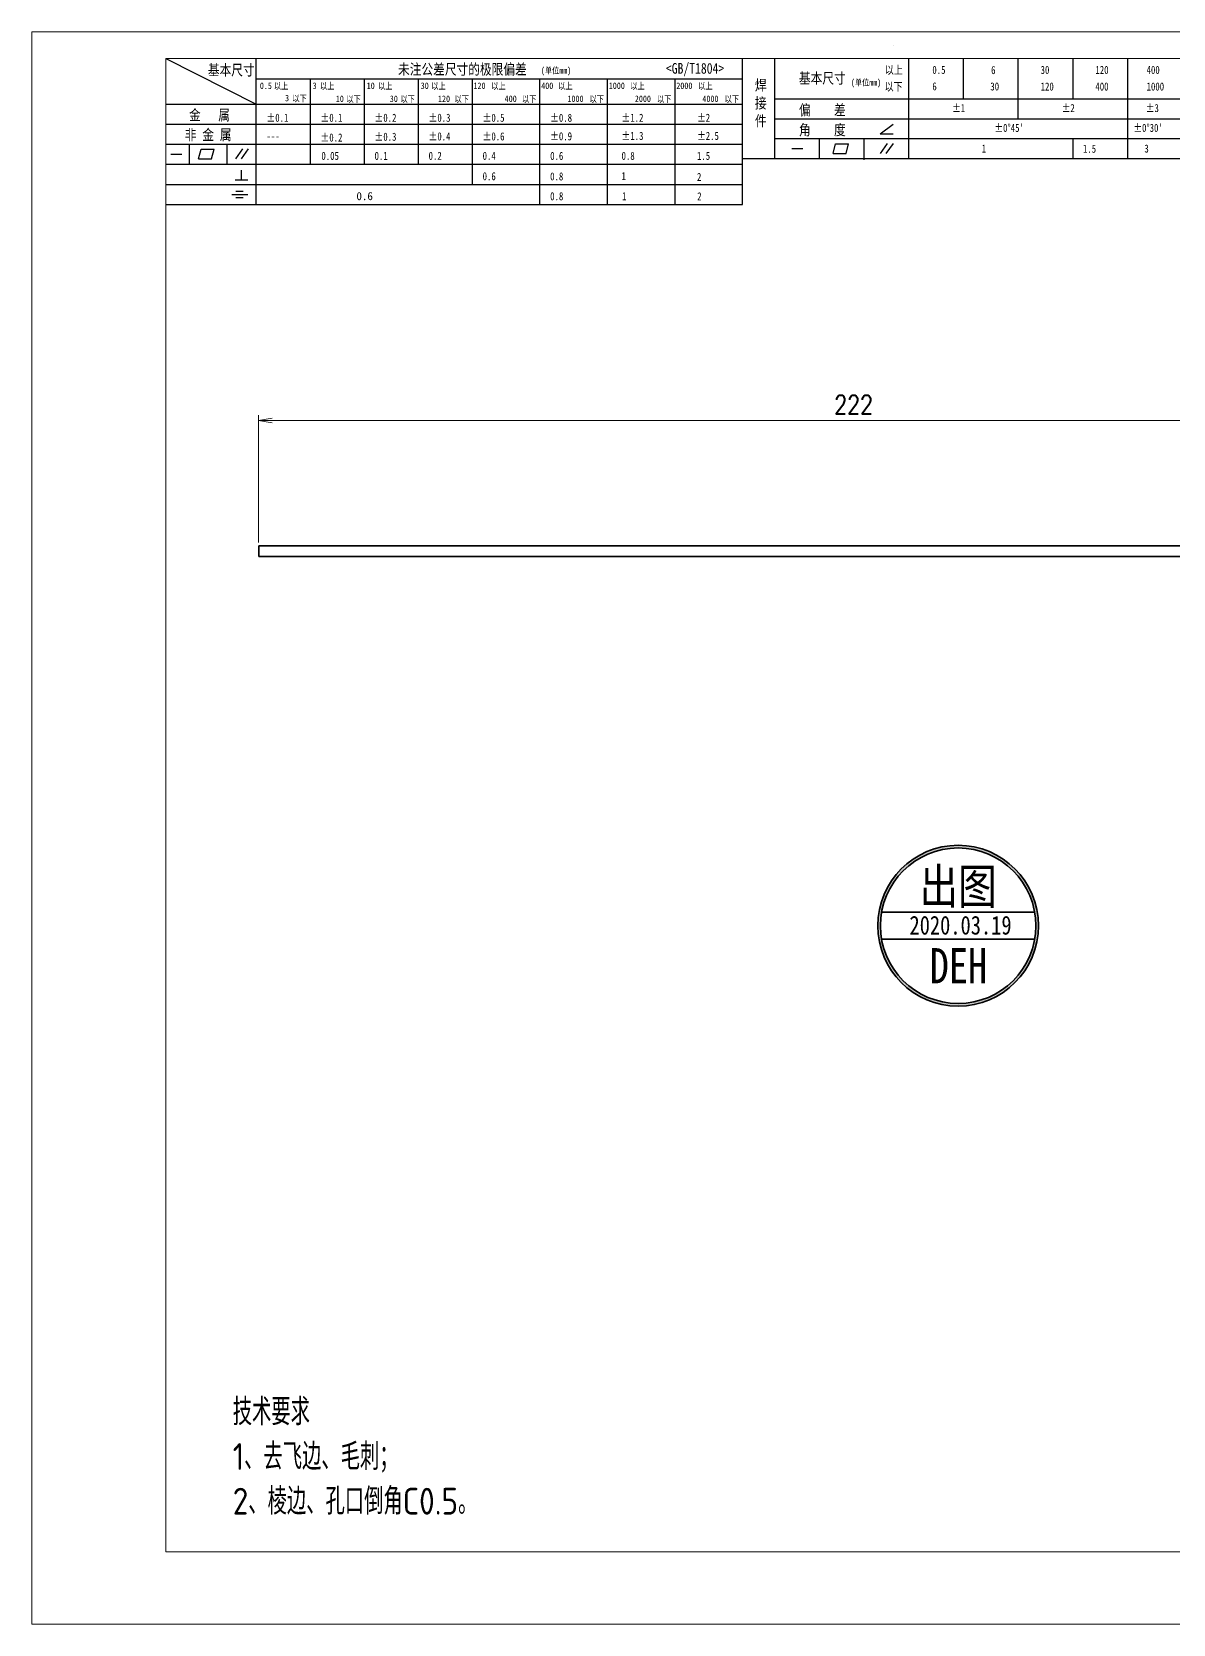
# Model space of a CAD drawing. Header units: millimetres. Extents: x -50043 to 104182, y -50696 to 36662.
# Drawn here: x -46159.6 to -45946.7, y 35772.4 to 36069.4 of the extents above; entities that cross this region are included whole.
import ezdxf
from ezdxf.enums import TextEntityAlignment as Align

# ---------------------------------------------------------------- set-up
doc = ezdxf.new("R2010")
doc.units = ezdxf.units.MM
doc.header["$LTSCALE"] = 0.5
for name, color, linetype, lineweight in [('印章专用-出图', 1, 'Continuous', 80), ('图框', 7, 'Continuous', 18), ('标注线', 3, 'Continuous', 18), ('细实线', 3, 'Continuous', 18)]:
    doc.layers.add(name, color=color, linetype=linetype, lineweight=lineweight)
doc.layers.add('图\\M+19E79\\M+195B6\\M+18E9A', color=7, linetype='Continuous')
doc.layers.add('打印', color=7, linetype='Continuous', lineweight=15, plot=False)
doc.layers.add('打印-禁用', color=7, linetype='Continuous', lineweight=15, plot=False)
doc.styles.add('DIM', font='romans.shx', dxfattribs={"width": 0.8, "bigfont": 'bigfont.shx'})
doc.styles.add('国标', font='simfang.ttf', dxfattribs={"width": 0.8})
doc.styles.add('机械长仿宋', font='gbenor.shx', dxfattribs={"height": 1, "bigfont": 'gbcbig.shx'})
doc.dimstyles.new('DEH 1-1$0', dxfattribs={"dimtxt": 3.5, "dimasz": 2.5, "dimexe": 1, "dimexo": 0.625, "dimgap": 1.2, "dimtad": 1, "dimzin": 9, "dimdsep": 46, "dimtxsty": 'DIM', "dimblk": 'OPEN', "dimcen": 0, "dimclrd": 8, "dimclre": 8, "dimclrt": 2, "dimazin": 2, "dimtfac": 0.5, "dimtmove": 0, "dimatfit": 3, "dimldrblk": 'OPEN', "dimfxl": 0, "dimtolj": 2, "dimlwd": 18, "dimlwe": 18, "dimarcsym": 0})

# ---------------------------------------------------------------- blocks, each defined once
blk = doc.blocks.new('GZDEH零件A3图框V01版')
at = {"layer": '图\\M+19E79\\M+195B6\\M+18E9A', "color": 9}
for p, q in [((2882.49, -1554.46), (2899.37, -1562.92)), ((2899.37, -1581.67), (2899.37, -1554.46)), ((2990.09, -1581.67), (2990.09, -1554.46)), ((2996.09, -1573.08), (2996.09, -1554.46)), ((3021.09, -1561.98), (3021.09, -1554.46)), ((3031.31, -1561.98), (3031.31, -1554.46)), ((3041.53, -1561.98), (3041.53, -1554.46)), ((3051.75, -1561.98), (3051.75, -1554.46)), ((3061.98, -1561.98), (3061.98, -1554.46)), ((2899.37, -1558.24), (2990.09, -1558.24)), ((2909.45, -1574.17), (2909.45, -1558.24)), ((2919.53, -1574.17), (2919.53, -1558.24)), ((2929.61, -1574.17), (2929.61, -1558.24)), ((2939.69, -1577.92), (2939.69, -1558.24)), ((2952.29, -1581.67), (2952.29, -1558.24)), ((2964.89, -1581.67), (2964.89, -1558.24)), ((2977.49, -1581.67), (2977.49, -1558.24)), ((2996.09, -1561.98), (3113.09, -1561.98)), ((3021.09, -1573.08), (3021.09, -1561.98)), ((3041.53, -1565.68), (3041.53, -1561.98)), ((3061.98, -1573.08), (3061.98, -1561.98)), ((2882.49, -1562.92), (2990.09, -1562.92)), ((2882.49, -1566.67), (2990.09, -1566.67)), ((2996.09, -1565.68), (3113.09, -1565.68)), ((3015.75, -1568.51), (3018.15, -1566.66)), ((2882.49, -1570.42), (2990.09, -1570.42)), ((2886.92, -1574.12), (2886.92, -1570.42)), ((2893.91, -1574.12), (2893.91, -1570.42)), ((2996.09, -1569.38), (3113.09, -1569.38)), ((3004.42, -1573.08), (3004.42, -1569.38)), ((3006.97, -1572.12), (3007.45, -1570.33)), ((3007.45, -1570.33), (3009.86, -1570.33)), ((3009.39, -1572.12), (3009.86, -1570.33)), ((3012.75, -1573.08), (3012.75, -1569.38)), ((3015.75, -1568.51), (3018.15, -1568.51)), ((3015.81, -1572.12), (3017.15, -1570.26)), ((3016.89, -1572.12), (3018.23, -1570.26)), ((3051.75, -1573.08), (3051.75, -1569.38)), ((2883.43, -1572.27), (2885.49, -1572.27)), ((2888.59, -1573.16), (2889.07, -1571.37)), ((2888.59, -1573.16), (2891, -1573.16)), ((2889.07, -1571.37), (2891.48, -1571.37)), ((2891, -1573.16), (2891.48, -1571.37)), ((2895.52, -1573.16), (2896.85, -1571.3)), ((2896.6, -1573.16), (2897.94, -1571.3)), ((2990.09, -1573.08), (3113.09, -1573.08)), ((2999.26, -1571.23), (3001.32, -1571.23)), ((3006.97, -1572.12), (3009.39, -1572.12)), ((3012.75, -1573.33), (3012.75, -1573.08)), ((2882.49, -1574.17), (2990.09, -1574.17)), ((2895.42, -1577.05), (2897.81, -1577.05)), ((2896.58, -1577.05), (2896.58, -1575.28)), ((2882.49, -1577.92), (2990.09, -1577.92)), ((2894.79, -1579.77), (2897.77, -1579.77)), ((2895.57, -1579.17), (2896.92, -1579.17)), ((2882.49, -1581.67), (2990.09, -1581.67)), ((2895.57, -1580.37), (2896.93, -1580.37))]:
    blk.add_line(p, q, dxfattribs=at)
at = {"layer": '图框', "linetype": 'Continuous'}
for p, q in [((2882.49, -1554.46), (2882.49, -1832.96)), ((3272.49, -1554.46), (2882.49, -1554.46)), ((2882.49, -1832.96), (3272.49, -1832.96))]:
    blk.add_line(p, q, dxfattribs=at)
at = {"layer": '打印-禁用', "linetype": 'Continuous'}
for p, q in [((2857.49, -1549.46), (2857.49, -1846.46)), ((3277.49, -1549.46), (2857.49, -1549.46)), ((2857.49, -1846.46), (3277.49, -1846.46))]:
    blk.add_line(p, q, dxfattribs=at)
at = {"layer": '图\\M+19E79\\M+195B6\\M+18E9A', "color": 9, "style": '国标', "width": 0.8}
for s, height, p in [('基本尺寸', 2, (2890.33, -1557.58)), ('未注公差尺寸的极限偏差', 2, (2925.81, -1557.44)), ('<GB/T1804>', 2, (2975.78, -1557.27)), ('以上', 1.5, (3016.64, -1557.33)), ('0.5', 1.5, (3025.49, -1557.3)), ('6', 1.5, (3036.45, -1557.34)), ('30', 1.5, (3045.69, -1557.31)), ('120', 1.5, (3055.91, -1557.31)), ('400', 1.5, (3065.46, -1557.31)), ('30', 1.2, (2930.04, -1560.11)), ('基本尺寸', 2, (3000.6, -1559.1)), ('以下', 1.5, (3016.58, -1560.43)), ('6', 1.5, (3025.49, -1560.38)), ('30', 1.5, (3036.31, -1560.39)), ('120', 1.5, (3045.69, -1560.41)), ('400', 1.5, (3055.91, -1560.41)), ('1000', 1.5, (3065.46, -1560.41)), ('金   属', 2, (2886.82, -1565.98)), ('±0.1', 1.5, (2901.27, -1566.23)), ('±0.1', 1.5, (2911.35, -1566.23)), ('±0.2', 1.5, (2921.43, -1566.23)), ('±0.3', 1.5, (2931.51, -1566.23)), ('±0.5', 1.5, (2941.59, -1566.23)), ('±0.8', 1.5, (2954.19, -1566.23)), ('±1.2', 1.5, (2967.51, -1566.23)), ('±2', 1.5, (2981.58, -1566.23)), ('偏    差', 2, (3000.6, -1565.04)), ('±1', 1.5, (3029.16, -1564.42)), ('±2', 1.5, (3049.61, -1564.42)), ('±3', 1.5, (3065.3, -1564.42)), ('非 金 属', 2, (2886.02, -1569.65)), ('±0.3', 1.5, (2921.43, -1569.77)), ('±0.4', 1.5, (2931.51, -1569.71)), ('±0.6', 1.5, (2941.59, -1569.71)), ('±0.9', 1.5, (2954.19, -1569.68)), ('±1.3', 1.5, (2967.51, -1569.62)), ('±2.5', 1.5, (2981.58, -1569.61)), ('角    度', 2, (3000.6, -1568.74)), ("±0%%D45'", 1.5, (3037.06, -1568.12)), ("±0%%D30'", 1.5, (3062.98, -1568.12)), ('---', 1.5, (2901.27, -1569.65)), ('±0.2', 1.5, (2911.35, -1569.92)), ('1', 1.5, (3034.69, -1571.98)), ('1.5', 1.5, (3053.59, -1572.01)), ('3', 1.5, (3065.05, -1571.98)), ('0.1', 1.5, (2921.43, -1573.34)), ('0.2', 1.5, (2931.51, -1573.33)), ('0.4', 1.5, (2941.59, -1573.33)), ('0.6', 1.5, (2954.19, -1573.35)), ('0.8', 1.5, (2967.51, -1573.33)), ('1.5', 1.5, (2981.58, -1573.34)), ('0.6', 1.5, (2941.59, -1577.14)), ('0.8', 1.5, (2954.19, -1577.17)), ('1', 1.5, (2967.51, -1577.12)), ('2', 1.5, (2981.58, -1577.26)), ('0.8', 1.5, (2954.19, -1580.87)), ('1', 1.5, (2967.59, -1580.86)), ('2', 1.5, (2981.62, -1580.89))]:
    blk.add_text(s, height=height, dxfattribs=at).set_placement(p)
at = {"layer": '图\\M+19E79\\M+195B6\\M+18E9A', "color": 9, "lineweight": 15, "style": '国标', "width": 0.8}
for s, p in [('(单位mm)', (2952.44, -1557.27)), ('0.5', (2900.03, -1560.11)), ('以上', (2902.64, -1560.16)), ('3', (2909.88, -1560.11)), ('以上', (2911.25, -1560.16)), ('10', (2919.96, -1560.11)), ('以上', (2922.09, -1560.16)), ('以上', (2932.02, -1560.16)), ('120', (2939.88, -1560.11)), ('以上', (2943.21, -1560.16)), ('400', (2952.52, -1560.11)), ('以上', (2955.68, -1560.16)), ('1000', (2965.12, -1560.11)), ('以上', (2969.16, -1560.16)), ('2000', (2977.72, -1560.11)), ('以上', (2981.8, -1560.16)), ('(单位mm)', (3010.27, -1559.51)), ('3', (2904.73, -1562.41)), ('以下', (2906.1, -1562.46)), ('10', (2914.19, -1562.54)), ('以下', (2916.18, -1562.59)), ('30', (2924.27, -1562.54)), ('以下', (2926.26, -1562.59)), ('120', (2933.26, -1562.54)), ('以下', (2936.34, -1562.59)), ('400', (2945.7, -1562.54)), ('以下', (2948.94, -1562.59)), ('1000', (2957.41, -1562.54)), ('以下', (2961.54, -1562.59)), ('2000', (2969.99, -1562.54)), ('以下', (2974.14, -1562.59)), ('4000', (2982.59, -1562.54)), ('以下', (2986.74, -1562.59))]:
    blk.add_text(s, height=1.2, dxfattribs=at).set_placement(p)
at = {"layer": '图\\M+19E79\\M+195B6\\M+18E9A', "color": 9, "lineweight": 13, "style": '国标'}
blk.add_text('0.6', height=1.5, dxfattribs=at).set_placement((2918.05, -1580.85))
at = {"layer": '图\\M+19E79\\M+195B6\\M+18E9A', "color": 9, "insert": (2992.39, -1558.41), "char_height": 2, "width": 3.1877, "attachment_point": 1, "style": '国标'}
blk.add_mtext('焊\\P接\\P件', dxfattribs=at)
at = {"layer": '图\\M+19E79\\M+195B6\\M+18E9A', "color": 9, "insert": (2911.51, -1573.37), "char_height": 1.5, "attachment_point": 7, "style": '国标'}
blk.add_mtext_dynamic_manual_height_columns('0.05', width=5.1982, gutter_width=12.5, heights=[0], dxfattribs=at)
blk = doc.blocks.new('DEH A3')
at = {"layer": '图框'}
blk.add_blockref('GZDEH零件A3图框V01版', (-2857.49, 1846.46), dxfattribs=at)
blk = doc.blocks.new('_Open')
at = {"color": 0, "linetype": 'ByBlock', "lineweight": -2}
for p, q in [((-1, 0.17), (0, 0)), ((-1, -0.17), (0, 0)), ((0, 0), (-1, 0))]:
    blk.add_line(p, q, dxfattribs=at)
blk = doc.blocks.new('*D145')
at = {"layer": 'Defpoints', "color": 0, "transparency": 16777216}
for p in [(-45895.33, 35996.94), (-46117.33, 35973.57), (-45895.33, 35959.06)]:
    blk.add_point(p, dxfattribs=at)
at = {"layer": '标注线', "color": 8, "lineweight": 18, "transparency": 16777216}
for p, q in [((-46117.33, 35974.19), (-46117.33, 35997.94)), ((-46114.83, 35996.94), (-45897.83, 35996.94)), ((-45895.33, 35959.68), (-45895.33, 35997.94))]:
    blk.add_line(p, q, dxfattribs=at)
at = {"layer": '标注线', "color": 8, "lineweight": 18, "transparency": 16777216, "xscale": 2.5, "yscale": 2.5, "zscale": 2.5, "rotation": 180}
blk.add_blockref('_Open', (-46117.33, 35996.94), dxfattribs=at)
at = {"layer": '标注线', "color": 8, "lineweight": 18, "transparency": 16777216, "xscale": 2.5, "yscale": 2.5, "zscale": 2.5}
blk.add_blockref('_Open', (-45895.33, 35996.94), dxfattribs=at)
at = {"layer": '标注线', "color": 2, "transparency": 16777216, "insert": (-46006.33, 35999.89), "char_height": 3.5, "attachment_point": 5, "style": 'DIM'}
blk.add_mtext('\\A2;222', dxfattribs=at)
blk = doc.blocks.new('出图章')
at = {"layer": '印章专用-出图'}
h = blk.add_hatch(color=256, dxfattribs=at)
h.paths.add_polyline_path([(15, 0, 1), (-15, 0, 1)])
h.paths.add_polyline_path([(14.5, 0, 1), (-14.5, 0, 1)], flags=16)
h.paths.add_polyline_path([(-7.31, -12.35), (7.41, -12.35), (7.41, -2.73), (-7.31, -2.73)], flags=8)
at = {"layer": '印章专用-出图', "lineweight": 35}
for p, q in [((-14.28, 2.5), (14.28, 2.5)), ((-14.28, -2.5), (14.28, -2.5))]:
    blk.add_line(p, q, dxfattribs=at)
for radius in [15, 14.5]:
    blk.add_circle((0, 0), radius, dxfattribs=at)
at = {"layer": '印章专用-出图', "color": 4, "style": '国标', "width": 0.8}
blk.add_text('DEH', height=6.562, dxfattribs=at).set_placement((0.05, -10.74), align=Align.CENTER)
at = {"layer": '印章专用-出图', "color": 3, "style": '国标', "width": 0.8}
blk.add_attdef('出图', text='', height=6.6, dxfattribs=at).set_placement((0, 7.35), align=Align.MIDDLE_CENTER)
at = {"layer": '印章专用-出图', "color": 2, "style": '国标', "width": 0.8}
blk.add_attdef('XXXX.XX.XX', text='', height=3.5, dxfattribs=at).set_placement((0.45, 0.1), align=Align.MIDDLE_CENTER)
blk = doc.blocks.new('YZ-CT')
at = {"layer": '印章专用-出图'}
blk.add_blockref('出图章', (0.63, 0), dxfattribs=at).add_auto_attribs({'出图': '出图', 'XXXX.XX.XX': '2020.03.19'})
blk = doc.blocks.new('CC')
at = {"layer": '印章专用-出图'}
blk.add_blockref('YZ-CT', (20009.41, -16878.05), dxfattribs=at)

msp = doc.modelspace()

# ---------------------------------------------------------------- linework, layer by layer
at = {"color": 7, "lineweight": 35, "ltscale": 0.05}
msp.add_line((-46117.328, 35973.566), (-46117.328, 35971.566), dxfattribs=at)
at = {"color": 7, "lineweight": 35}
for p, q in [((-46117.328, 35973.566), (-45899.328, 35973.566)), ((-46117.328, 35971.566), (-45899.328, 35971.566))]:
    msp.add_line(p, q, dxfattribs=at)
at = {"layer": '打印'}
msp.add_lwpolyline([(-46159.646, 36069.417), (-45739.646, 36069.417), (-45739.646, 35772.417), (-46159.646, 35772.417)], close=True, dxfattribs=at)
at = {"layer": '细实线', "ltscale": 2.48512e-05}
msp.add_line((-45998.81, 36066.859), (-45998.81, 36066.858), dxfattribs=at)

# ---------------------------------------------------------------- block references
at = {"layer": '图框'}
msp.add_blockref('DEH A3', (-46159.646, 35772.417), dxfattribs=at)
at = {"layer": '标注线'}
msp.add_blockref('CC', (-65996.877, 52780.74), dxfattribs=at)

# ---------------------------------------------------------------- texts
at = {"layer": '标注线', "color": 2, "insert": (-46122.168, 35792.8), "char_height": 5, "width": 114.82461, "attachment_point": 7, "style": '机械长仿宋'}
msp.add_mtext('\\A2;技术要求\\P1、去飞边、毛刺；\\P2、棱边、孔口倒角C0.5。', dxfattribs=at)

# ---------------------------------------------------------------- dimensions: what is measured, and where the dimension line sits
at = {"layer": '标注线'}
dim = msp.add_linear_dim(base=(-45895.328, 35996.943), p1=(-46117.328, 35973.566), p2=(-45895.328, 35959.056), dimstyle='DEH 1-1$0', dxfattribs=at)
dim.commit()
dim.dimension.update_dxf_attribs({"geometry": '*D145', "text_midpoint": (-46006.328, 35999.893)})

doc.saveas('drawing.dxf')
